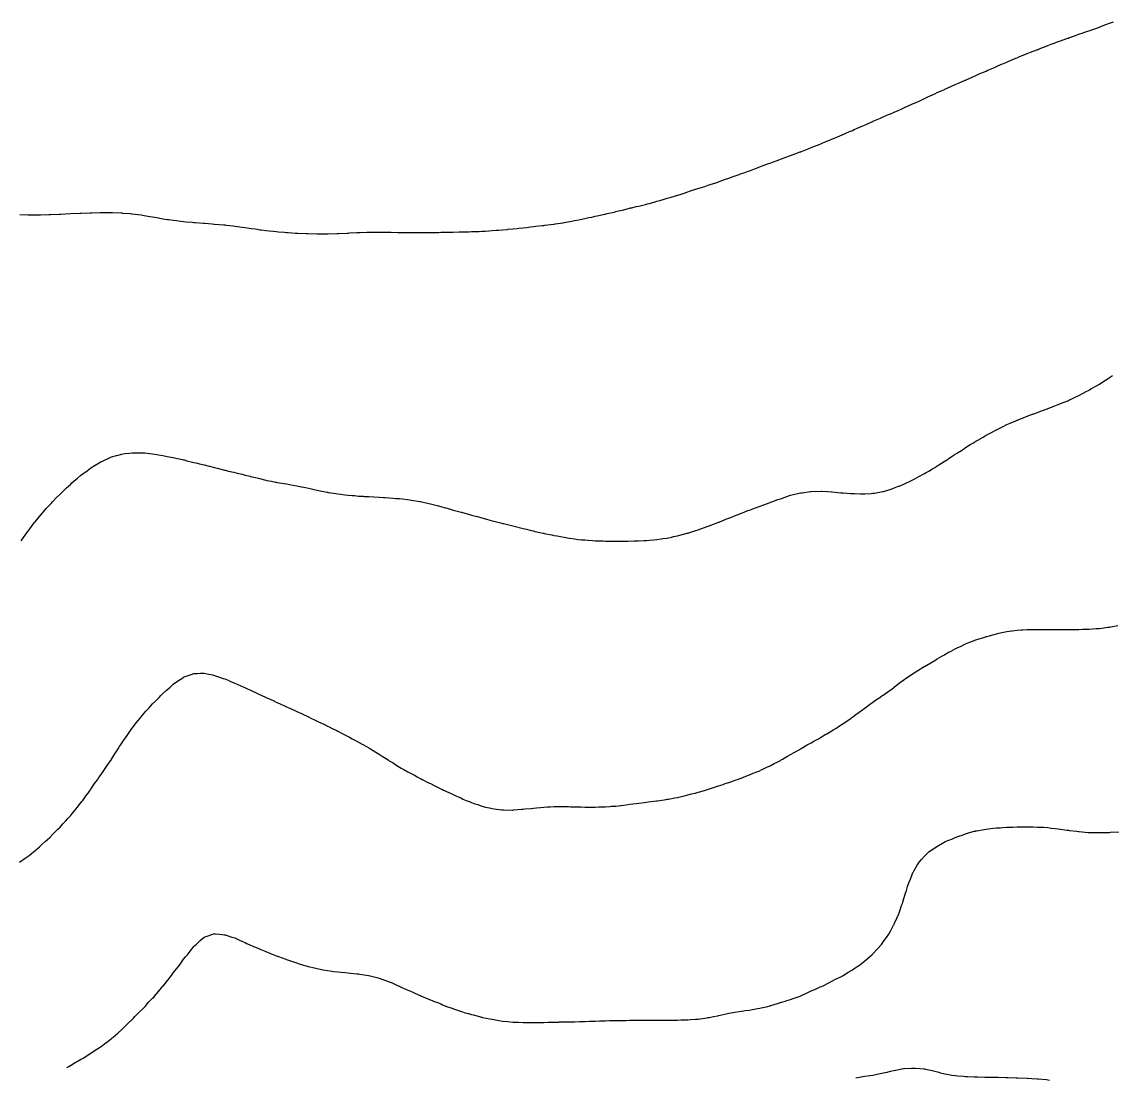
# Model space of a CAD drawing. Extents: x -717078 to -715000, y -984629 to -984000.
# Drawn here: x -715274.2 to -715168.3, y -984488.7 to -984385.9 of the extents above; entities that cross this region are included whole.
import ezdxf

# ---------------------------------------------------------------- set-up
doc = ezdxf.new("R2010")
doc.units = 0
doc.layers.add('buffer_B2_0_1_clip', color=7, linetype='Continuous')

msp = doc.modelspace()

# ---------------------------------------------------------------- linework, layer by layer
at = {"layer": 'buffer_B2_0_1_clip'}
for points in [[(-715274.42, -984404.58), (-715273.6, -984404.6), (-715273.5, -984404.6), (-715273.4, -984404.6), (-715272.6, -984404.6), (-715272.5, -984404.6), (-715272.4, -984404.6), (-715271.58, -984404.58), (-715271.5, -984404.58), (-715271.42, -984404.58), (-715270.54, -984404.54), (-715270.5, -984404.54), (-715270.46, -984404.54), (-715269.5, -984404.5), (-715269.5, -984404.5), (-715269.48, -984404.5), (-715268.54, -984404.46), (-715268.5, -984404.46), (-715268.46, -984404.46), (-715267.58, -984404.42), (-715267.5, -984404.42), (-715267.42, -984404.42), (-715266.6, -984404.4), (-715266.5, -984404.4), (-715266.4, -984404.4), (-715265.6, -984404.4), (-715265.5, -984404.4), (-715265.4, -984404.4), (-715264.57, -984404.43), (-715264.5, -984404.43), (-715264.44, -984404.44), (-715263.7, -984404.5), (-715263.51, -984404.51), (-715263.5, -984404.52), (-715263.48, -984404.52), (-715262.63, -984404.63), (-715262.5, -984404.64), (-715262.33, -984404.67), (-715261.77, -984404.77), (-715261.5, -984404.82), (-715261.12, -984404.88), (-715260.92, -984404.92), (-715260.5, -984404.99), (-715260.06, -984405.06), (-715259.92, -984405.08), (-715259.5, -984405.14), (-715259.18, -984405.18), (-715258.77, -984405.23), (-715258.5, -984405.26), (-715258.28, -984405.28), (-715257.66, -984405.34), (-715257.5, -984405.36), (-715257.37, -984405.37), (-715256.57, -984405.43), (-715256.5, -984405.44), (-715256.44, -984405.44), (-715255.72, -984405.5), (-715255.52, -984405.52), (-715255.5, -984405.52), (-715255.48, -984405.52), (-715254.59, -984405.59), (-715254.5, -984405.6), (-715254.39, -984405.61), (-715253.68, -984405.68), (-715253.5, -984405.71), (-715253.26, -984405.74), (-715252.8, -984405.8), (-715252.5, -984405.84), (-715252.1, -984405.9), (-715251.93, -984405.93), (-715251.5, -984405.99), (-715251.06, -984406.06), (-715250.93, -984406.07), (-715250.5, -984406.13), (-715250.17, -984406.17), (-715249.79, -984406.21), (-715249.5, -984406.25), (-715249.26, -984406.26), (-715248.69, -984406.31), (-715248.5, -984406.33), (-715248.34, -984406.34), (-715247.62, -984406.38), (-715247.5, -984406.38), (-715247.39, -984406.39), (-715246.58, -984406.42), (-715246.5, -984406.43), (-715246.43, -984406.43), (-715245.55, -984406.45), (-715245.5, -984406.45), (-715245.45, -984406.45), (-715244.55, -984406.45), (-715244.5, -984406.45), (-715244.45, -984406.45), (-715243.57, -984406.43), (-715243.5, -984406.43), (-715243.42, -984406.42), (-715242.61, -984406.39), (-715242.5, -984406.38), (-715242.37, -984406.37), (-715241.66, -984406.34), (-715241.5, -984406.33), (-715241.32, -984406.32), (-715240.69, -984406.31), (-715240.5, -984406.3), (-715240.3, -984406.3), (-715239.7, -984406.3), (-715239.5, -984406.3), (-715239.3, -984406.3), (-715238.69, -984406.31), (-715238.5, -984406.31), (-715238.31, -984406.31), (-715237.67, -984406.33), (-715237.5, -984406.33), (-715237.33, -984406.33), (-715236.66, -984406.34), (-715236.5, -984406.34), (-715236.34, -984406.34), (-715235.66, -984406.34), (-715235.5, -984406.34), (-715235.34, -984406.34), (-715234.67, -984406.33), (-715234.5, -984406.33), (-715234.33, -984406.33), (-715233.68, -984406.32), (-715233.5, -984406.31), (-715233.31, -984406.31), (-715232.7, -984406.3), (-715232.5, -984406.3), (-715232.3, -984406.3), (-715231.72, -984406.28), (-715231.5, -984406.28), (-715231.27, -984406.27), (-715230.74, -984406.26), (-715230.5, -984406.25), (-715230.24, -984406.24), (-715229.78, -984406.22), (-715229.5, -984406.21), (-715229.19, -984406.19), (-715228.83, -984406.17), (-715228.5, -984406.15), (-715228.12, -984406.12), (-715227.89, -984406.11), (-715227.5, -984406.07), (-715227.03, -984406.03), (-715226.98, -984406.02), (-715226.5, -984405.98), (-715226.07, -984405.93), (-715225.91, -984405.91), (-715225.5, -984405.87), (-715225.17, -984405.83), (-715224.79, -984405.79), (-715224.5, -984405.76), (-715224.27, -984405.73), (-715223.66, -984405.66), (-715223.5, -984405.64), (-715223.38, -984405.62), (-715222.52, -984405.52), (-715222.5, -984405.51), (-715222.49, -984405.51), (-715222.4, -984405.5), (-715221.62, -984405.38), (-715221.5, -984405.36), (-715221.33, -984405.33), (-715220.78, -984405.22), (-715220.5, -984405.17), (-715220.09, -984405.09), (-715219.94, -984405.06), (-715219.5, -984404.97), (-715219.11, -984404.89), (-715218.83, -984404.83), (-715218.5, -984404.76), (-715218.29, -984404.71), (-715217.55, -984404.55), (-715217.5, -984404.54), (-715217.47, -984404.53), (-715217.32, -984404.5), (-715216.66, -984404.34), (-715216.5, -984404.3), (-715216.24, -984404.24), (-715215.85, -984404.15), (-715215.5, -984404.06), (-715215.05, -984403.95), (-715214.92, -984403.92), (-715214.5, -984403.82), (-715214.24, -984403.76), (-715213.6, -984403.6), (-715213.5, -984403.57), (-715213.44, -984403.56), (-715213.22, -984403.5), (-715212.66, -984403.34), (-715212.5, -984403.3), (-715212.22, -984403.22), (-715211.88, -984403.12), (-715211.5, -984403.01), (-715211.11, -984402.89), (-715210.79, -984402.79), (-715210.5, -984402.7), (-715210.34, -984402.66), (-715209.84, -984402.5), (-715209.59, -984402.41), (-715209.5, -984402.39), (-715209.33, -984402.33), (-715208.83, -984402.17), (-715208.08, -984401.92), (-715207.85, -984401.85), (-715207.5, -984401.74), (-715207.32, -984401.68), (-715206.78, -984401.5), (-715206.57, -984401.43), (-715206.5, -984401.4), (-715206.35, -984401.35), (-715205.84, -984401.16), (-715205.5, -984401.05), (-715205.1, -984400.9), (-715204.8, -984400.8), (-715204.5, -984400.69), (-715204.36, -984400.64), (-715203.96, -984400.5), (-715203.62, -984400.38), (-715203.5, -984400.33), (-715203.23, -984400.23), (-715202.9, -984400.1), (-715202.5, -984399.96), (-715202.17, -984399.83), (-715201.64, -984399.64), (-715201.5, -984399.59), (-715201.43, -984399.57), (-715201.25, -984399.5), (-715200.71, -984399.29), (-715200.5, -984399.22), (-715200.04, -984399.04), (-715199.98, -984399.02), (-715199.5, -984398.84), (-715199.25, -984398.75), (-715198.58, -984398.5), (-715198.52, -984398.48), (-715198.5, -984398.47), (-715198.45, -984398.45), (-715197.81, -984398.19), (-715197.5, -984398.08), (-715197.09, -984397.91), (-715196.8, -984397.8), (-715196.5, -984397.68), (-715196.37, -984397.63), (-715196.06, -984397.5), (-715195.66, -984397.34), (-715195.5, -984397.27), (-715195.1, -984397.1), (-715194.96, -984397.04), (-715194.5, -984396.85), (-715194.26, -984396.74), (-715193.71, -984396.5), (-715193.56, -984396.44), (-715193.5, -984396.41), (-715193.34, -984396.34), (-715192.87, -984396.13), (-715192.5, -984395.97), (-715192.17, -984395.83), (-715191.56, -984395.56), (-715191.5, -984395.54), (-715191.48, -984395.52), (-715191.42, -984395.5), (-715190.78, -984395.22), (-715190.5, -984395.1), (-715190.09, -984394.91), (-715189.79, -984394.79), (-715189.5, -984394.67), (-715189.39, -984394.61), (-715189.12, -984394.5), (-715188.69, -984394.31), (-715188.5, -984394.22), (-715188, -984394), (-715188, -984394), (-715187.5, -984393.78), (-715187.31, -984393.69), (-715186.89, -984393.5), (-715186.62, -984393.38), (-715186.5, -984393.32), (-715186.16, -984393.16), (-715185.94, -984393.06), (-715185.5, -984392.86), (-715185.26, -984392.74), (-715184.7, -984392.5), (-715184.56, -984392.44), (-715184.5, -984392.41), (-715184.34, -984392.34), (-715183.88, -984392.12), (-715183.5, -984391.96), (-715183.18, -984391.82), (-715182.55, -984391.55), (-715182.5, -984391.53), (-715182.48, -984391.52), (-715182.43, -984391.5), (-715181.79, -984391.21), (-715181.5, -984391.08), (-715181.1, -984390.9), (-715180.76, -984390.76), (-715180.5, -984390.65), (-715180.4, -984390.6), (-715180.16, -984390.5), (-715179.7, -984390.3), (-715179.5, -984390.21), (-715179.01, -984389.99), (-715178.99, -984389.99), (-715178.5, -984389.78), (-715178.3, -984389.7), (-715177.84, -984389.5), (-715177.6, -984389.4), (-715177.5, -984389.35), (-715177.25, -984389.25), (-715176.9, -984389.1), (-715176.5, -984388.94), (-715176.18, -984388.82), (-715175.59, -984388.59), (-715175.5, -984388.55), (-715175.46, -984388.54), (-715175.36, -984388.5), (-715174.74, -984388.26), (-715174.5, -984388.17), (-715174.02, -984387.98), (-715173.96, -984387.96), (-715173.5, -984387.79), (-715173.29, -984387.71), (-715172.67, -984387.5), (-715172.55, -984387.45), (-715172.5, -984387.44), (-715172.4, -984387.4), (-715171.81, -984387.19), (-715171.5, -984387.08), (-715171.08, -984386.92), (-715170.85, -984386.85), (-715170.5, -984386.73), (-715170.33, -984386.67), (-715169.85, -984386.5), (-715169.59, -984386.41), (-715169.5, -984386.37), (-715169.3, -984386.3), (-715168.87, -984386.13), (-715168.5, -984386.01), (-715168.13, -984385.87)], [(-715274.27, -984436.27), (-715274.05, -984435.95), (-715273.72, -984435.5), (-715273.63, -984435.37), (-715273.5, -984435.2), (-715273.21, -984434.79), (-715272.97, -984434.5), (-715272.77, -984434.23), (-715272.5, -984433.92), (-715272.31, -984433.69), (-715272.14, -984433.5), (-715271.85, -984433.15), (-715271.5, -984432.79), (-715271.36, -984432.64), (-715271.23, -984432.5), (-715270.88, -984432.12), (-715270.5, -984431.75), (-715270.37, -984431.63), (-715270.24, -984431.5), (-715269.87, -984431.13), (-715269.5, -984430.8), (-715269.34, -984430.66), (-715269.15, -984430.5), (-715268.81, -984430.19), (-715268.5, -984429.94), (-715268.26, -984429.74), (-715267.91, -984429.5), (-715267.68, -984429.32), (-715267.5, -984429.19), (-715267.08, -984428.92), (-715266.7, -984428.7), (-715266.5, -984428.58), (-715266.44, -984428.56), (-715266.32, -984428.5), (-715265.76, -984428.24), (-715265.5, -984428.13), (-715265.01, -984427.99), (-715264.98, -984427.98), (-715264.5, -984427.85), (-715264.19, -984427.81), (-715263.76, -984427.76), (-715263.5, -984427.73), (-715263.28, -984427.72), (-715262.73, -984427.73), (-715262.5, -984427.73), (-715262.25, -984427.75), (-715261.8, -984427.8), (-715261.5, -984427.83), (-715261.11, -984427.89), (-715260.93, -984427.93), (-715260.5, -984427.99), (-715260.08, -984428.08), (-715259.89, -984428.11), (-715259.5, -984428.19), (-715259.25, -984428.25), (-715258.61, -984428.39), (-715258.5, -984428.42), (-715258.43, -984428.43), (-715258.18, -984428.5), (-715257.63, -984428.63), (-715257.5, -984428.66), (-715257.3, -984428.7), (-715256.82, -984428.82), (-715256.5, -984428.9), (-715256.02, -984429.02), (-715255.97, -984429.03), (-715255.5, -984429.15), (-715255.23, -984429.23), (-715254.62, -984429.38), (-715254.5, -984429.41), (-715254.43, -984429.43), (-715254.15, -984429.5), (-715253.62, -984429.62), (-715253.5, -984429.65), (-715253.3, -984429.7), (-715252.81, -984429.81), (-715252.5, -984429.89), (-715252.01, -984430.01), (-715251.98, -984430.02), (-715251.5, -984430.14), (-715251.21, -984430.21), (-715250.64, -984430.36), (-715250.5, -984430.39), (-715250.41, -984430.41), (-715249.96, -984430.5), (-715249.57, -984430.57), (-715249.5, -984430.59), (-715249.39, -984430.61), (-715248.72, -984430.72), (-715248.5, -984430.76), (-715248.19, -984430.81), (-715247.86, -984430.86), (-715247.5, -984430.93), (-715247.03, -984431.03), (-715246.96, -984431.04), (-715246.5, -984431.13), (-715246.2, -984431.2), (-715245.68, -984431.32), (-715245.5, -984431.36), (-715245.39, -984431.39), (-715244.86, -984431.5), (-715244.56, -984431.56), (-715244.5, -984431.57), (-715244.41, -984431.59), (-715243.7, -984431.7), (-715243.5, -984431.73), (-715243.24, -984431.76), (-715242.81, -984431.81), (-715242.5, -984431.85), (-715242.12, -984431.88), (-715241.89, -984431.89), (-715241.5, -984431.93), (-715241.05, -984431.95), (-715240.96, -984431.96), (-715240.5, -984431.98), (-715240.01, -984432.01), (-715239.99, -984432.01), (-715239.5, -984432.04), (-715239.06, -984432.06), (-715238.93, -984432.07), (-715238.5, -984432.1), (-715238.13, -984432.13), (-715237.84, -984432.16), (-715237.5, -984432.18), (-715237.21, -984432.21), (-715236.72, -984432.28), (-715236.5, -984432.3), (-715236.33, -984432.33), (-715235.54, -984432.46), (-715235.5, -984432.47), (-715235.47, -984432.47), (-715235.35, -984432.5), (-715234.65, -984432.65), (-715234.5, -984432.69), (-715234.25, -984432.75), (-715233.85, -984432.85), (-715233.5, -984432.95), (-715233.07, -984433.07), (-715232.88, -984433.12), (-715232.5, -984433.23), (-715232.29, -984433.29), (-715231.53, -984433.5), (-715231.51, -984433.51), (-715231.5, -984433.51), (-715231.49, -984433.51), (-715230.72, -984433.72), (-715230.5, -984433.78), (-715230.12, -984433.88), (-715229.93, -984433.93), (-715229.5, -984434.06), (-715229.15, -984434.15), (-715228.73, -984434.27), (-715228.5, -984434.33), (-715228.36, -984434.36), (-715227.84, -984434.5), (-715227.57, -984434.57), (-715227.5, -984434.59), (-715227.39, -984434.61), (-715226.77, -984434.77), (-715226.5, -984434.83), (-715225.5, -984435.08), (-715225.16, -984435.16), (-715224.73, -984435.27), (-715224.5, -984435.32), (-715224.36, -984435.36), (-715223.72, -984435.5), (-715223.54, -984435.54), (-715223.5, -984435.55), (-715223.44, -984435.56), (-715222.71, -984435.71), (-715222.5, -984435.75), (-715222.19, -984435.81), (-715221.87, -984435.87), (-715221.5, -984435.94), (-715221.02, -984436.02), (-715220.98, -984436.02), (-715220.5, -984436.1), (-715220.14, -984436.14), (-715219.83, -984436.17), (-715219.5, -984436.2), (-715219.22, -984436.22), (-715218.75, -984436.25), (-715218.5, -984436.27), (-715218.27, -984436.27), (-715217.71, -984436.29), (-715217.5, -984436.3), (-715217.3, -984436.3), (-715216.69, -984436.31), (-715216.5, -984436.31), (-715216.31, -984436.31), (-715215.69, -984436.31), (-715215.5, -984436.31), (-715215.31, -984436.31), (-715214.71, -984436.29), (-715214.5, -984436.29), (-715214.28, -984436.28), (-715213.74, -984436.26), (-715213.5, -984436.25), (-715213.22, -984436.22), (-715212.82, -984436.18), (-715212.5, -984436.16), (-715212.09, -984436.09), (-715211.93, -984436.07), (-715211.5, -984436.01), (-715211.08, -984435.92), (-715210.87, -984435.87), (-715210.5, -984435.8), (-715210.27, -984435.73), (-715209.54, -984435.54), (-715209.5, -984435.53), (-715209.47, -984435.53), (-715209.39, -984435.5), (-715208.72, -984435.28), (-715208.5, -984435.21), (-715208.05, -984435.05), (-715207.98, -984435.02), (-715207.5, -984434.86), (-715207.24, -984434.76), (-715206.56, -984434.5), (-715206.52, -984434.48), (-715206.5, -984434.48), (-715206.46, -984434.46), (-715205.81, -984434.19), (-715205.5, -984434.07), (-715205.09, -984433.91), (-715204.79, -984433.79), (-715204.5, -984433.68), (-715204.37, -984433.63), (-715204.01, -984433.5), (-715203.65, -984433.35), (-715203.5, -984433.3), (-715203.18, -984433.18), (-715202.92, -984433.08), (-715202.19, -984432.81), (-715201.59, -984432.59), (-715201.5, -984432.56), (-715201.46, -984432.54), (-715201.34, -984432.5), (-715200.73, -984432.27), (-715200.5, -984432.19), (-715200.04, -984432.04), (-715199.98, -984432.02), (-715199.5, -984431.86), (-715199.21, -984431.79), (-715198.66, -984431.66), (-715198.5, -984431.62), (-715198.39, -984431.61), (-715197.56, -984431.5), (-715197.51, -984431.49), (-715197.5, -984431.49), (-715197.49, -984431.49), (-715196.54, -984431.46), (-715196.5, -984431.46), (-715196.47, -984431.47), (-715195.93, -984431.5), (-715195.52, -984431.52), (-715195.5, -984431.52), (-715195.47, -984431.53), (-715194.61, -984431.61), (-715194.5, -984431.61), (-715194.38, -984431.62), (-715193.68, -984431.68), (-715193.5, -984431.69), (-715193.31, -984431.69), (-715192.72, -984431.72), (-715192.5, -984431.72), (-715192.29, -984431.71), (-715191.67, -984431.67), (-715191.5, -984431.66), (-715191.36, -984431.64), (-715190.55, -984431.5), (-715190.51, -984431.49), (-715190.5, -984431.49), (-715190.49, -984431.49), (-715189.74, -984431.26), (-715189.5, -984431.18), (-715189.02, -984430.98), (-715188.96, -984430.96), (-715188.5, -984430.77), (-715188.31, -984430.69), (-715187.89, -984430.5), (-715187.64, -984430.36), (-715187.5, -984430.29), (-715187.04, -984430.04), (-715186.99, -984430.01), (-715186.5, -984429.75), (-715186.34, -984429.66), (-715186.06, -984429.5), (-715185.72, -984429.28), (-715185.5, -984429.15), (-715185.1, -984428.9), (-715184.58, -984428.57), (-715184.5, -984428.53), (-715184.48, -984428.52), (-715184.45, -984428.5), (-715183.89, -984428.11), (-715183.5, -984427.86), (-715183.28, -984427.72), (-715182.91, -984427.5), (-715182.67, -984427.33), (-715182.5, -984427.23), (-715182.06, -984426.94), (-715181.78, -984426.78), (-715181.5, -984426.61), (-715181.43, -984426.57), (-715181.3, -984426.5), (-715180.8, -984426.2), (-715180.5, -984426.02), (-715180.16, -984425.84), (-715179.51, -984425.5), (-715179.5, -984425.5), (-715179.5, -984425.49), (-715179.49, -984425.49), (-715178.84, -984425.16), (-715178.5, -984424.99), (-715178.16, -984424.84), (-715177.61, -984424.61), (-715177.5, -984424.57), (-715177.45, -984424.55), (-715177.33, -984424.5), (-715176.74, -984424.26), (-715176.5, -984424.17), (-715176.01, -984423.99), (-715175.97, -984423.97), (-715175.5, -984423.8), (-715175.28, -984423.72), (-715174.66, -984423.5), (-715174.54, -984423.46), (-715174.5, -984423.44), (-715174.4, -984423.4), (-715173.83, -984423.17), (-715173.5, -984423.05), (-715173.11, -984422.89), (-715172.74, -984422.74), (-715172.5, -984422.64), (-715172.4, -984422.6), (-715172.18, -984422.5), (-715171.73, -984422.27), (-715171.5, -984422.17), (-715171.07, -984421.93), (-715170.79, -984421.79), (-715170.5, -984421.64), (-715170.41, -984421.59), (-715170.25, -984421.5), (-715169.78, -984421.22), (-715169.5, -984421.05), (-715169.17, -984420.83), (-715168.63, -984420.5), (-715168.55, -984420.45), (-715168.5, -984420.41), (-715168.21, -984420.21)], [(-715274.43, -984467.5), (-715273.89, -984467.11), (-715273.5, -984466.84), (-715273.31, -984466.69), (-715273.08, -984466.5), (-715272.77, -984466.23), (-715272.5, -984466.01), (-715272.24, -984465.76), (-715271.95, -984465.5), (-715271.72, -984465.28), (-715271.5, -984465.09), (-715271.21, -984464.79), (-715270.92, -984464.5), (-715270.71, -984464.29), (-715270.5, -984464.09), (-715270.22, -984463.78), (-715269.96, -984463.5), (-715269.75, -984463.25), (-715269.5, -984462.99), (-715269.28, -984462.72), (-715269.09, -984462.5), (-715268.83, -984462.17), (-715268.5, -984461.76), (-715268.39, -984461.61), (-715268.3, -984461.5), (-715267.97, -984461.03), (-715267.78, -984460.78), (-715267.57, -984460.5), (-715267.54, -984460.46), (-715267.5, -984460.4), (-715267.14, -984459.86), (-715266.87, -984459.5), (-715266.72, -984459.28), (-715266.5, -984458.97), (-715266.31, -984458.69), (-715266.17, -984458.5), (-715265.91, -984458.09), (-715265.51, -984457.51), (-715265.5, -984457.5), (-715265.5, -984457.5), (-715265.5, -984457.49), (-715265.12, -984456.88), (-715264.86, -984456.5), (-715264.73, -984456.27), (-715264.5, -984455.93), (-715264.33, -984455.67), (-715264.2, -984455.5), (-715263.92, -984455.08), (-715263.52, -984454.52), (-715263.51, -984454.5), (-715263.5, -984454.5), (-715263.5, -984454.49), (-715263.07, -984453.93), (-715262.71, -984453.5), (-715262.62, -984453.38), (-715262.5, -984453.23), (-715262.16, -984452.84), (-715261.83, -984452.5), (-715261.68, -984452.32), (-715261.5, -984452.12), (-715261.19, -984451.81), (-715260.87, -984451.5), (-715260.69, -984451.31), (-715260.5, -984451.11), (-715260.18, -984450.82), (-715259.8, -984450.5), (-715259.65, -984450.35), (-715259.5, -984450.2), (-715259.09, -984449.91), (-715258.58, -984449.58), (-715258.5, -984449.53), (-715258.48, -984449.52), (-715258.43, -984449.5), (-715257.75, -984449.25), (-715257.5, -984449.16), (-715257.16, -984449.16), (-715256.86, -984449.14), (-715256.5, -984449.14), (-715256.21, -984449.21), (-715255.69, -984449.31), (-715255.5, -984449.35), (-715255.4, -984449.4), (-715255.11, -984449.5), (-715254.65, -984449.65), (-715254.5, -984449.69), (-715254.17, -984449.83), (-715253.93, -984449.93), (-715253.5, -984450.1), (-715253.23, -984450.23), (-715252.64, -984450.5), (-715252.54, -984450.54), (-715252.5, -984450.56), (-715252.4, -984450.6), (-715251.85, -984450.85), (-715251.5, -984451.01), (-715251.17, -984451.17), (-715250.53, -984451.47), (-715250.5, -984451.49), (-715250.49, -984451.49), (-715250.47, -984451.5), (-715249.8, -984451.8), (-715249.5, -984451.94), (-715249.11, -984452.11), (-715248.69, -984452.31), (-715248.5, -984452.4), (-715248.43, -984452.43), (-715248.28, -984452.5), (-715247.74, -984452.74), (-715247.5, -984452.85), (-715247.05, -984453.05), (-715246.85, -984453.15), (-715246.5, -984453.32), (-715246.37, -984453.37), (-715246.12, -984453.5), (-715245.7, -984453.7), (-715245.5, -984453.79), (-715245.02, -984454.02), (-715244.93, -984454.07), (-715244.5, -984454.28), (-715244.35, -984454.35), (-715244.07, -984454.5), (-715243.68, -984454.68), (-715243.5, -984454.78), (-715243.02, -984455.02), (-715242.94, -984455.06), (-715242.5, -984455.29), (-715242.36, -984455.36), (-715242.12, -984455.5), (-715241.71, -984455.71), (-715241.5, -984455.83), (-715241.07, -984456.07), (-715240.73, -984456.27), (-715240.5, -984456.4), (-715240.44, -984456.44), (-715240.34, -984456.5), (-715239.81, -984456.81), (-715239.5, -984457), (-715239.19, -984457.19), (-715238.72, -984457.5), (-715238.58, -984457.58), (-715238.5, -984457.64), (-715238.14, -984457.86), (-715237.97, -984457.97), (-715237.5, -984458.26), (-715237.35, -984458.35), (-715237.09, -984458.5), (-715236.71, -984458.71), (-715236.5, -984458.83), (-715236.06, -984459.06), (-715235.78, -984459.22), (-715235.5, -984459.37), (-715235.41, -984459.41), (-715235.25, -984459.5), (-715234.75, -984459.75), (-715234.5, -984459.87), (-715234.08, -984460.08), (-715233.77, -984460.23), (-715233.5, -984460.36), (-715233.41, -984460.41), (-715233.23, -984460.5), (-715232.73, -984460.73), (-715232.5, -984460.84), (-715232.04, -984461.04), (-715231.88, -984461.12), (-715231.5, -984461.29), (-715231.36, -984461.36), (-715231.03, -984461.5), (-715230.65, -984461.65), (-715230.5, -984461.71), (-715230.18, -984461.82), (-715229.91, -984461.91), (-715229.5, -984462.05), (-715229.14, -984462.14), (-715228.77, -984462.23), (-715228.5, -984462.29), (-715228.32, -984462.32), (-715227.59, -984462.41), (-715227.5, -984462.42), (-715227.42, -984462.42), (-715226.57, -984462.43), (-715226.5, -984462.43), (-715226.42, -984462.42), (-715225.64, -984462.36), (-715225.5, -984462.35), (-715225.32, -984462.32), (-715224.73, -984462.27), (-715224.5, -984462.24), (-715224.21, -984462.21), (-715223.82, -984462.18), (-715223.5, -984462.15), (-715223.13, -984462.13), (-715222.88, -984462.12), (-715222.5, -984462.1), (-715222.1, -984462.1), (-715221.9, -984462.1), (-715221.5, -984462.09), (-715221.1, -984462.1), (-715220.89, -984462.11), (-715220.5, -984462.11), (-715220.12, -984462.12), (-715219.87, -984462.13), (-715219.5, -984462.14), (-715219.14, -984462.14), (-715218.86, -984462.14), (-715218.5, -984462.14), (-715218.13, -984462.13), (-715217.87, -984462.13), (-715217.5, -984462.12), (-715217.08, -984462.08), (-715216.93, -984462.07), (-715216.5, -984462.04), (-715216.02, -984461.98), (-715215.98, -984461.98), (-715215.5, -984461.92), (-715215.13, -984461.87), (-715214.83, -984461.83), (-715214.5, -984461.79), (-715214.24, -984461.76), (-715213.69, -984461.69), (-715213.5, -984461.66), (-715213.36, -984461.64), (-715212.55, -984461.55), (-715212.5, -984461.54), (-715212.46, -984461.54), (-715212.22, -984461.5), (-715211.59, -984461.41), (-715211.5, -984461.39), (-715211.37, -984461.37), (-715210.75, -984461.25), (-715210.5, -984461.21), (-715210.12, -984461.12), (-715209.93, -984461.07), (-715209.5, -984460.97), (-715209.13, -984460.87), (-715208.78, -984460.78), (-715208.5, -984460.7), (-715208.34, -984460.66), (-715207.79, -984460.5), (-715207.57, -984460.43), (-715207.5, -984460.41), (-715207.37, -984460.37), (-715206.81, -984460.19), (-715206.5, -984460.09), (-715206.06, -984459.94), (-715205.87, -984459.87), (-715205.5, -984459.75), (-715205.32, -984459.68), (-715204.81, -984459.5), (-715204.58, -984459.42), (-715204.5, -984459.39), (-715204.32, -984459.32), (-715203.86, -984459.14), (-715203.5, -984459.01), (-715203.14, -984458.86), (-715202.68, -984458.68), (-715202.5, -984458.61), (-715202.43, -984458.57), (-715202.27, -984458.5), (-715201.75, -984458.25), (-715201.5, -984458.13), (-715201.09, -984457.91), (-715200.74, -984457.74), (-715200.5, -984457.62), (-715200.43, -984457.57), (-715200.3, -984457.5), (-715199.79, -984457.21), (-715199.5, -984457.05), (-715199.16, -984456.84), (-715198.52, -984456.5), (-715198.51, -984456.49), (-715198.5, -984456.49), (-715198.47, -984456.47), (-715197.89, -984456.11), (-715197.5, -984455.9), (-715197.25, -984455.75), (-715196.79, -984455.5), (-715196.61, -984455.39), (-715196.5, -984455.33), (-715196.07, -984455.07), (-715195.98, -984455.02), (-715195.5, -984454.74), (-715195.36, -984454.64), (-715195.12, -984454.5), (-715194.75, -984454.25), (-715194.5, -984454.1), (-715194.15, -984453.85), (-715193.61, -984453.5), (-715193.55, -984453.45), (-715193.5, -984453.41), (-715193.13, -984453.13), (-715192.98, -984453.02), (-715192.5, -984452.67), (-715192.4, -984452.6), (-715192.25, -984452.5), (-715191.83, -984452.17), (-715191.5, -984451.95), (-715191.24, -984451.76), (-715190.84, -984451.5), (-715190.65, -984451.35), (-715190.5, -984451.26), (-715190.06, -984450.94), (-715189.65, -984450.65), (-715189.5, -984450.55), (-715189.47, -984450.53), (-715189.43, -984450.5), (-715188.91, -984450.09), (-715188.5, -984449.79), (-715188.33, -984449.67), (-715188.07, -984449.5), (-715187.74, -984449.26), (-715187.5, -984449.1), (-715187.13, -984448.87), (-715186.51, -984448.5), (-715186.5, -984448.5), (-715186.5, -984448.49), (-715186.49, -984448.49), (-715185.88, -984448.12), (-715185.5, -984447.89), (-715185.25, -984447.75), (-715184.82, -984447.5), (-715184.62, -984447.38), (-715184.5, -984447.31), (-715184.08, -984447.08), (-715183.98, -984447.02), (-715183.5, -984446.76), (-715183.32, -984446.68), (-715182.92, -984446.5), (-715182.64, -984446.36), (-715182.5, -984446.3), (-715182.17, -984446.17), (-715181.93, -984446.07), (-715181.5, -984445.91), (-715181.19, -984445.81), (-715180.63, -984445.63), (-715180.5, -984445.59), (-715180.43, -984445.57), (-715180.17, -984445.5), (-715179.64, -984445.36), (-715179.5, -984445.31), (-715179.26, -984445.26), (-715178.83, -984445.17), (-715178.5, -984445.1), (-715178.04, -984445.04), (-715177.97, -984445.03), (-715177.5, -984444.97), (-715177.06, -984444.94), (-715176.93, -984444.93), (-715176.5, -984444.91), (-715176.1, -984444.9), (-715175.9, -984444.9), (-715175.5, -984444.89), (-715175.11, -984444.89), (-715174.89, -984444.89), (-715174.5, -984444.89), (-715174.11, -984444.89), (-715173.89, -984444.89), (-715173.5, -984444.9), (-715173.11, -984444.89), (-715172.9, -984444.9), (-715172.5, -984444.9), (-715172.11, -984444.89), (-715171.89, -984444.89), (-715171.5, -984444.88), (-715171.13, -984444.87), (-715170.87, -984444.87), (-715170.5, -984444.85), (-715170.17, -984444.83), (-715169.81, -984444.81), (-715169.5, -984444.79), (-715169.25, -984444.75), (-715168.68, -984444.68), (-715168.5, -984444.66), (-715168.37, -984444.63), (-715167.69, -984444.5)], [(-715269.84, -984487.44), (-715269.66, -984487.34), (-715269.5, -984487.25), (-715269.03, -984486.97), (-715268.9, -984486.9), (-715268.5, -984486.67), (-715268.39, -984486.61), (-715268.2, -984486.5), (-715267.78, -984486.22), (-715267.5, -984486.05), (-715267.17, -984485.83), (-715266.65, -984485.5), (-715266.56, -984485.44), (-715266.5, -984485.39), (-715266.02, -984485.02), (-715266, -984485), (-715265.5, -984484.63), (-715265.43, -984484.57), (-715265.33, -984484.5), (-715264.9, -984484.1), (-715264.5, -984483.74), (-715264.37, -984483.63), (-715264.23, -984483.5), (-715263.87, -984483.13), (-715263.5, -984482.77), (-715263.36, -984482.64), (-715263.22, -984482.5), (-715262.87, -984482.13), (-715262.37, -984481.63), (-715262.23, -984481.5), (-715261.89, -984481.11), (-715261.5, -984480.7), (-715261.4, -984480.6), (-715261.31, -984480.5), (-715260.94, -984480.06), (-715260.5, -984479.55), (-715260.48, -984479.52), (-715260.46, -984479.5), (-715260.29, -984479.29), (-715260.04, -984478.96), (-715259.66, -984478.5), (-715259.6, -984478.4), (-715259.5, -984478.26), (-715259.16, -984477.84), (-715258.89, -984477.5), (-715258.73, -984477.27), (-715258.5, -984476.93), (-715258.3, -984476.7), (-715258.11, -984476.5), (-715257.86, -984476.14), (-715257.5, -984475.68), (-715257.4, -984475.6), (-715257.28, -984475.5), (-715256.88, -984475.12), (-715256.5, -984474.79), (-715256.3, -984474.7), (-715255.66, -984474.5), (-715255.54, -984474.46), (-715255.5, -984474.44), (-715255.45, -984474.45), (-715254.99, -984474.5), (-715254.54, -984474.54), (-715254.5, -984474.54), (-715254.44, -984474.56), (-715253.79, -984474.79), (-715253.5, -984474.86), (-715253.07, -984475.07), (-715252.83, -984475.17), (-715252.5, -984475.31), (-715252.38, -984475.38), (-715252.13, -984475.5), (-715251.69, -984475.69), (-715251.5, -984475.75), (-715251.05, -984475.95), (-715250.98, -984475.98), (-715250.5, -984476.18), (-715250.28, -984476.28), (-715249.74, -984476.5), (-715249.56, -984476.56), (-715249.5, -984476.58), (-715249.37, -984476.63), (-715248.83, -984476.83), (-715248.5, -984476.95), (-715248.09, -984477.09), (-715247.82, -984477.18), (-715247.5, -984477.29), (-715247.35, -984477.35), (-715246.85, -984477.5), (-715246.58, -984477.58), (-715246.5, -984477.6), (-715246.38, -984477.62), (-715245.77, -984477.77), (-715245.5, -984477.83), (-715245.09, -984477.91), (-715244.94, -984477.94), (-715244.5, -984478.02), (-715244.08, -984478.08), (-715243.9, -984478.1), (-715243.5, -984478.15), (-715243.18, -984478.18), (-715242.78, -984478.22), (-715242.5, -984478.25), (-715242.27, -984478.27), (-715241.66, -984478.34), (-715241.5, -984478.35), (-715241.37, -984478.37), (-715240.54, -984478.5), (-715240.5, -984478.5), (-715240.5, -984478.51), (-715240.49, -984478.51), (-715239.7, -984478.7), (-715239.5, -984478.75), (-715239.12, -984478.88), (-715238.95, -984478.95), (-715238.5, -984479.11), (-715238.23, -984479.23), (-715237.63, -984479.5), (-715237.54, -984479.54), (-715237.5, -984479.55), (-715237.41, -984479.59), (-715236.85, -984479.85), (-715236.5, -984480), (-715236.15, -984480.15), (-715235.6, -984480.4), (-715235.5, -984480.44), (-715235.46, -984480.46), (-715235.37, -984480.5), (-715234.76, -984480.76), (-715234.5, -984480.86), (-715234.05, -984481.05), (-715233.89, -984481.11), (-715233.5, -984481.27), (-715233.34, -984481.34), (-715232.94, -984481.5), (-715232.62, -984481.62), (-715232.5, -984481.66), (-715232.26, -984481.74), (-715231.87, -984481.87), (-715231.5, -984482), (-715231.12, -984482.12), (-715230.79, -984482.21), (-715230.5, -984482.3), (-715230.34, -984482.34), (-715229.74, -984482.5), (-715229.55, -984482.55), (-715229.5, -984482.56), (-715229.43, -984482.57), (-715228.72, -984482.72), (-715228.5, -984482.76), (-715228.18, -984482.82), (-715227.87, -984482.87), (-715227.5, -984482.93), (-715227.02, -984482.98), (-715226.98, -984482.98), (-715226.5, -984483.03), (-715226.04, -984483.04), (-715225.95, -984483.05), (-715225.5, -984483.06), (-715225.07, -984483.07), (-715224.93, -984483.07), (-715224.5, -984483.07), (-715224.06, -984483.06), (-715223.94, -984483.06), (-715223.5, -984483.06), (-715223.05, -984483.05), (-715222.95, -984483.05), (-715222.5, -984483.04), (-715222.03, -984483.03), (-715221.98, -984483.02), (-715221.5, -984483.01), (-715221, -984483), (-715221, -984483), (-715220.5, -984482.99), (-715220.03, -984482.97), (-715219.97, -984482.97), (-715219.5, -984482.96), (-715219.05, -984482.95), (-715218.95, -984482.95), (-715218.5, -984482.93), (-715218.08, -984482.92), (-715217.92, -984482.92), (-715217.5, -984482.91), (-715217.11, -984482.89), (-715216.89, -984482.89), (-715216.5, -984482.88), (-715216.13, -984482.87), (-715215.87, -984482.87), (-715215.5, -984482.86), (-715215.15, -984482.85), (-715214.85, -984482.85), (-715214.5, -984482.84), (-715214.16, -984482.84), (-715213.84, -984482.84), (-715213.5, -984482.84), (-715213.16, -984482.84), (-715212.84, -984482.84), (-715212.5, -984482.84), (-715212.16, -984482.84), (-715211.84, -984482.84), (-715211.5, -984482.84), (-715211.16, -984482.84), (-715210.84, -984482.84), (-715210.5, -984482.84), (-715210.18, -984482.82), (-715209.81, -984482.81), (-715209.5, -984482.8), (-715209.22, -984482.78), (-715208.75, -984482.75), (-715208.5, -984482.73), (-715208.3, -984482.7), (-715207.61, -984482.61), (-715207.5, -984482.59), (-715207.42, -984482.58), (-715207.01, -984482.5), (-715206.59, -984482.41), (-715206.5, -984482.38), (-715206.35, -984482.35), (-715205.77, -984482.23), (-715205.5, -984482.17), (-715205.11, -984482.11), (-715204.93, -984482.07), (-715204.5, -984482.01), (-715204.06, -984481.94), (-715203.92, -984481.92), (-715203.5, -984481.86), (-715203.2, -984481.8), (-715202.72, -984481.72), (-715202.5, -984481.68), (-715202.35, -984481.65), (-715201.71, -984481.5), (-715201.54, -984481.46), (-715201.5, -984481.44), (-715201.42, -984481.42), (-715200.78, -984481.22), (-715200.5, -984481.14), (-715200.01, -984480.99), (-715199.98, -984480.98), (-715199.5, -984480.83), (-715199.26, -984480.74), (-715198.58, -984480.5), (-715198.52, -984480.48), (-715198.5, -984480.47), (-715198.44, -984480.44), (-715197.84, -984480.16), (-715197.5, -984480.01), (-715197.15, -984479.85), (-715196.62, -984479.62), (-715196.5, -984479.57), (-715196.45, -984479.55), (-715196.34, -984479.5), (-715195.79, -984479.21), (-715195.5, -984479.06), (-715195.13, -984478.87), (-715194.62, -984478.62), (-715194.5, -984478.56), (-715194.46, -984478.54), (-715194.39, -984478.5), (-715193.84, -984478.16), (-715193.5, -984477.94), (-715193.23, -984477.77), (-715192.81, -984477.5), (-715192.64, -984477.36), (-715192.5, -984477.25), (-715192.09, -984476.91), (-715191.6, -984476.5), (-715191.55, -984476.45), (-715191.5, -984476.39), (-715191.07, -984475.93), (-715190.68, -984475.5), (-715190.61, -984475.39), (-715190.5, -984475.24), (-715190.19, -984474.81), (-715189.97, -984474.5), (-715189.81, -984474.19), (-715189.5, -984473.63), (-715189.45, -984473.55), (-715189.43, -984473.5), (-715189.37, -984473.37), (-715189.14, -984472.86), (-715188.99, -984472.5), (-715188.86, -984472.14), (-715188.72, -984471.72), (-715188.64, -984471.5), (-715188.61, -984471.39), (-715188.5, -984471.01), (-715188.38, -984470.62), (-715188.34, -984470.5), (-715188.25, -984470.25), (-715188.13, -984469.87), (-715188, -984469.5), (-715187.86, -984469.14), (-715187.68, -984468.68), (-715187.61, -984468.5), (-715187.57, -984468.43), (-715187.5, -984468.29), (-715187.2, -984467.8), (-715187.01, -984467.5), (-715186.77, -984467.23), (-715186.5, -984466.91), (-715186.29, -984466.71), (-715186.07, -984466.5), (-715185.74, -984466.26), (-715185.5, -984466.09), (-715185.13, -984465.87), (-715184.52, -984465.52), (-715184.5, -984465.51), (-715184.49, -984465.51), (-715184.48, -984465.5), (-715183.78, -984465.22), (-715183.5, -984465.1), (-715183.05, -984464.95), (-715182.89, -984464.89), (-715182.5, -984464.75), (-715182.31, -984464.69), (-715181.66, -984464.5), (-715181.53, -984464.47), (-715181.5, -984464.46), (-715181.45, -984464.45), (-715180.69, -984464.31), (-715180.5, -984464.28), (-715180.26, -984464.26), (-715179.8, -984464.2), (-715179.5, -984464.17), (-715179.15, -984464.15), (-715178.87, -984464.13), (-715178.5, -984464.11), (-715178.1, -984464.1), (-715177.91, -984464.09), (-715177.5, -984464.07), (-715177.07, -984464.07), (-715176.94, -984464.06), (-715176.5, -984464.06), (-715176.07, -984464.07), (-715175.93, -984464.07), (-715175.5, -984464.08), (-715175.1, -984464.1), (-715174.89, -984464.11), (-715174.5, -984464.14), (-715174.18, -984464.18), (-715173.78, -984464.22), (-715173.5, -984464.25), (-715173.29, -984464.29), (-715172.62, -984464.38), (-715172.5, -984464.4), (-715172.41, -984464.41), (-715171.72, -984464.5), (-715171.52, -984464.52), (-715171.5, -984464.53), (-715171.47, -984464.53), (-715170.6, -984464.6), (-715170.5, -984464.6), (-715170.4, -984464.6), (-715169.62, -984464.62), (-715169.5, -984464.62), (-715169.38, -984464.62), (-715168.6, -984464.6), (-715168.5, -984464.6), (-715168.41, -984464.59), (-715167.55, -984464.55)], [(-715193.16, -984488.43), (-715192.66, -984488.34), (-715192.5, -984488.32), (-715192.29, -984488.29), (-715191.79, -984488.21), (-715191.5, -984488.17), (-715191.09, -984488.09), (-715190.94, -984488.06), (-715190.5, -984487.97), (-715190.12, -984487.88), (-715189.79, -984487.79), (-715189.5, -984487.72), (-715189.31, -984487.69), (-715188.54, -984487.54), (-715188.5, -984487.53), (-715188.47, -984487.53), (-715187.77, -984487.5), (-715187.51, -984487.49), (-715187.5, -984487.49), (-715187.49, -984487.49), (-715187.36, -984487.5), (-715186.57, -984487.57), (-715186.5, -984487.58), (-715186.4, -984487.6), (-715185.74, -984487.74), (-715185.5, -984487.79), (-715185.1, -984487.9), (-715184.95, -984487.95), (-715184.5, -984488.06), (-715184.12, -984488.12), (-715183.83, -984488.17), (-715183.5, -984488.22), (-715183.25, -984488.25), (-715182.71, -984488.29), (-715182.5, -984488.31), (-715182.32, -984488.32), (-715181.66, -984488.34), (-715181.5, -984488.35), (-715181.35, -984488.35), (-715180.63, -984488.37), (-715180.5, -984488.37), (-715180.37, -984488.37), (-715179.62, -984488.38), (-715179.5, -984488.38), (-715179.38, -984488.38), (-715178.6, -984488.4), (-715178.5, -984488.4), (-715178.4, -984488.4), (-715177.57, -984488.43), (-715177.5, -984488.43), (-715177.43, -984488.43), (-715176.53, -984488.47), (-715176.5, -984488.47), (-715176.47, -984488.47), (-715176.06, -984488.5), (-715175.53, -984488.53), (-715175.5, -984488.54), (-715175.46, -984488.54), (-715174.62, -984488.62), (-715174.5, -984488.64), (-715174.34, -984488.67)]]:
    msp.add_lwpolyline(points, dxfattribs=at)

doc.saveas('drawing.dxf')
